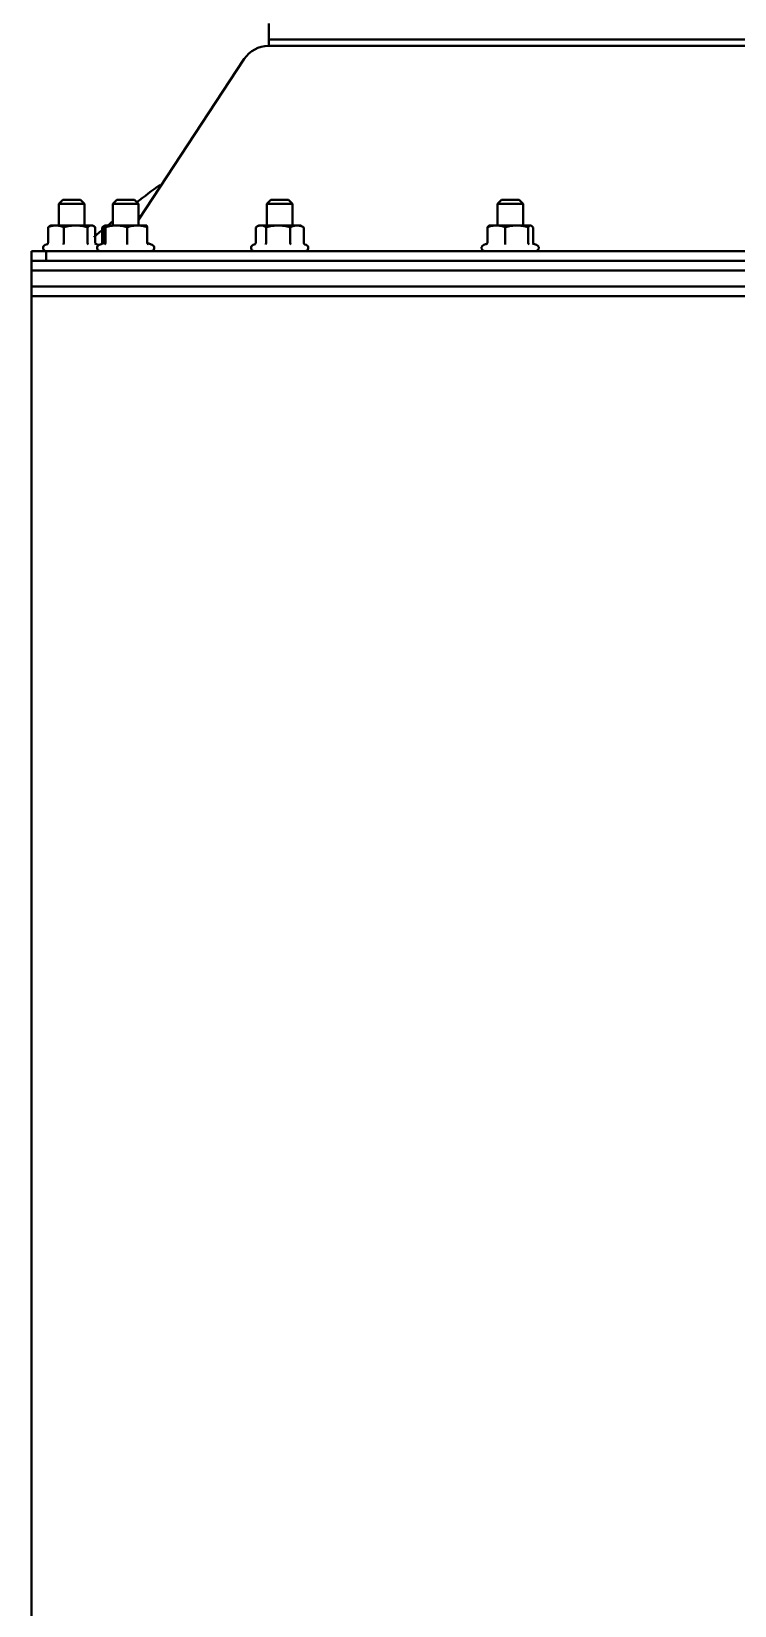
# Model space of a CAD drawing. Header units: millimetres. Extents: x 6781 to 13993, y -7973 to 4183.
# Drawn here: x 7222.8 to 7442, y -7723.7 to -7232.8 of the extents above; entities that cross this region are included whole.
import ezdxf

# ---------------------------------------------------------------- set-up
doc = ezdxf.new("R2010")
doc.units = ezdxf.units.MM
doc.header["$LTSCALE"] = 307.34
doc.header["$PDMODE"] = 3
doc.header["$PDSIZE"] = 8
doc.layers.get('0').update_dxf_attribs({"linetype": 'CONTINUOUS'})
doc.layers.get('Defpoints').update_dxf_attribs({"linetype": 'CONTINUOUS'})
doc.styles.get("Standard").update_dxf_attribs({"font": 'calibri.ttf'})
doc.dimstyles.get("Standard").update_dxf_attribs({"dimtxt": 35, "dimasz": 35, "dimexe": 1.5, "dimexo": 1, "dimtad": 1, "dimdsep": 46, "dimtxsty": 'Standard', "dimblk": '_FILLED', "dimblk1": '_FILLED', "dimblk2": '_FILLED', "dimcen": 0.09, "dimazin": 2, "dimtol": 1, "dimtp": 0.01, "dimtm": 0.01, "dimtfac": 1, "dimtofl": 0, "dimtmove": 0, "dimatfit": 3, "dimldrblk": '_FILLED', "dimfxl": 1, "dimtolj": 1, "dimarcsym": 0})

# ---------------------------------------------------------------- blocks, each defined once
blk = doc.blocks.new('_FILLED')
at = {"color": 0, "linetype": 'ByBlock'}
blk.add_solid([(0, 0), (-1, 0.214), (-1, -0.214)], dxfattribs=at)
blk = doc.blocks.new('*D1042')
at = {"color": 0, "linetype": 'Continuous', "lineweight": -2}
for p, q in [((7774.38, -7135.33), (6961.27, -7135.33)), ((6962.77, -7170.33), (6962.77, -7446.3)), ((6962.77, -7759.38), (6962.77, -7483.41)), ((7466.8, -7794.38), (6961.27, -7794.38))]:
    blk.add_line(p, q, dxfattribs=at)
at = {"layer": 'Defpoints', "color": 0}
for p in [(6962.77, -7135.33), (7775.38, -7135.33), (7467.8, -7794.38)]:
    blk.add_point(p, dxfattribs=at)
at = {"color": 0, "linetype": 'ByBlock', "lineweight": -2, "xscale": 35, "yscale": 35, "zscale": 35}
for p, rotation in [((6962.77, -7135.33), 90), ((6962.77, -7794.38), 270)]:
    blk.add_blockref('_FILLED', p, dxfattribs=dict(at, rotation=rotation))
at = {"color": 0, "lineweight": 30, "insert": (6962.77, -7464.85), "char_height": 35, "attachment_point": 5}
blk.add_mtext('\\A1;\\A1;BVNO-660', dxfattribs=at)

msp = doc.modelspace()

# ---------------------------------------------------------------- linework, layer by layer
at = {"color": 7, "linetype": 'Continuous', "lineweight": 30}
for p, q in [((7296.81696, -7237.32566), (7296.81696, -7230.32566)), ((7296.81696, -7235.32566), (7616.81696, -7235.32566)), ((7616.96017, -7237.32566), (7296.67374, -7237.32566)), ((7289.15092, -7241.38529), (7256.17764, -7291.59461)), ((7232.56696, -7285.32566), (7231.31696, -7286.57566)), ((7239.31696, -7286.57566), (7231.31696, -7286.57566)), ((7231.31696, -7286.57566), (7231.31696, -7293.32566)), ((7238.06696, -7285.32566), (7232.56696, -7285.32566)), ((7238.06696, -7285.32566), (7239.31696, -7286.57566)), ((7239.31696, -7286.57566), (7239.31696, -7293.32566)), ((7249.42764, -7285.32566), (7248.17764, -7286.57566)), ((7256.17764, -7286.57566), (7248.17764, -7286.57566)), ((7248.17764, -7286.57566), (7248.17764, -7293.32566)), ((7254.92764, -7285.32566), (7249.42764, -7285.32566)), ((7254.92764, -7285.32566), (7256.17764, -7286.57566)), ((7256.17764, -7286.57566), (7256.17764, -7293.32566)), ((7297.4428, -7285.32566), (7296.1928, -7286.57566)), ((7304.1928, -7286.57566), (7296.1928, -7286.57566)), ((7296.1928, -7286.57566), (7296.1928, -7293.32566)), ((7302.9428, -7285.32566), (7297.4428, -7285.32566)), ((7302.9428, -7285.32566), (7304.1928, -7286.57566)), ((7304.1928, -7286.57566), (7304.1928, -7293.32566)), ((7369.30257, -7285.32566), (7368.05257, -7286.57566)), ((7376.05257, -7286.57566), (7368.05257, -7286.57566)), ((7368.05257, -7286.57566), (7368.05257, -7293.32566)), ((7374.80257, -7285.32566), (7369.30257, -7285.32566)), ((7374.80257, -7285.32566), (7376.05257, -7286.57566)), ((7376.05257, -7286.57566), (7376.05257, -7293.32566)), ((7227.94613, -7298.71859), (7227.94613, -7293.90621)), ((7228.81695, -7293.32566), (7228.43714, -7293.54494)), ((7241.81695, -7293.32566), (7228.81695, -7293.32566)), ((7232.85763, -7298.71859), (7232.85763, -7293.90621)), ((7240.22844, -7298.71859), (7240.22844, -7293.90621)), ((7241.81695, -7293.32566), (7242.19676, -7293.54494)), ((7242.68777, -7298.71859), (7242.68777, -7293.90621)), ((7244.8261, -7298.71859), (7244.8261, -7293.90621)), ((7245.66629, -7293.3322), (7245.32851, -7293.52722)), ((7245.46811, -7298.71859), (7245.46811, -7293.90621)), ((7245.68889, -7293.32566), (7245.66636, -7293.33231)), ((7258.67763, -7293.32566), (7245.68889, -7293.32566)), ((7245.90967, -7298.71859), (7245.90967, -7293.90621)), ((7252.6192, -7298.71859), (7252.6192, -7293.90621)), ((7258.67763, -7293.32566), (7258.68891, -7293.33217)), ((7258.88716, -7298.71859), (7258.88716, -7293.90621)), ((7292.96869, -7293.74369), (7292.70671, -7293.90621)), ((7292.70671, -7298.71859), (7292.70671, -7293.90621)), ((7293.6928, -7293.32566), (7292.96869, -7293.74372)), ((7306.6928, -7293.32566), (7293.6928, -7293.32566)), ((7295.98194, -7298.71859), (7295.98194, -7293.90621)), ((7303.46803, -7298.71859), (7303.46803, -7293.90621)), ((7306.6928, -7293.32566), (7307.4169, -7293.74372)), ((7307.41691, -7293.74368), (7307.67889, -7293.90621)), ((7307.67889, -7298.71859), (7307.67889, -7293.90621)), ((7364.92961, -7298.71859), (7364.92961, -7293.90621)), ((7365.55257, -7293.32566), (7365.41639, -7293.40428)), ((7378.55257, -7293.32566), (7365.55257, -7293.32566)), ((7370.53987, -7298.71859), (7370.53987, -7293.90621)), ((7377.66284, -7298.71859), (7377.66284, -7293.90621)), ((7378.55257, -7293.32566), (7378.68875, -7293.40428)), ((7379.17554, -7298.71859), (7379.17554, -7293.90621)), ((7227.75042, -7299.11384), (7227.07058, -7299.36128)), ((7242.55451, -7298.99495), (7242.55511, -7298.99516)), ((7242.5552, -7298.99436), (7243.56332, -7299.36128)), ((7245.33635, -7298.84987), (7243.93126, -7299.36128)), ((7245.33647, -7298.85022), (7245.33776, -7298.84973)), ((7259.0188, -7298.85021), (7259.01752, -7298.84973)), ((7259.01892, -7298.84987), (7260.42401, -7299.36128)), ((7292.58371, -7299.12975), (7291.94643, -7299.36128)), ((7364.85224, -7298.98056), (7363.8062, -7299.36128)), ((7379.02548, -7298.89888), (7379.02837, -7298.89993)), ((7379.02864, -7298.89893), (7380.29894, -7299.36128)), ((7690.81696, -7301.32566), (7222.81696, -7301.32566)), ((7222.81696, -7312.32566), (7222.81696, -7301.32566)), ((7227.3132, -7301.32566), (7227.3132, -7304.32566)), ((7227.63711, -7299.19841), (7227.54711, -7299.23953)), ((7308.01553, -7299.20709), (7308.43917, -7299.36128)), ((7308.08415, -7299.23954), (7308.05597, -7299.22855)), ((7222.81696, -7304.32566), (7690.81696, -7304.32566)), ((7222.81696, -7307.32566), (7690.81696, -7307.32566)), ((7690.82467, -7312.32566), (7222.80924, -7312.32566)), ((7222.80924, -7312.32566), (7222.80924, -7315.32566)), ((7222.80924, -7315.32566), (7690.82467, -7315.32566)), ((7222.81696, -7776.27435), (7222.81696, -7315.32566))]:
    msp.add_line(p, q, dxfattribs=at)
for points in [[(7245.49646, -7298.74181), (7245.44417, -7298.79196), (7245.33776, -7298.84973)], [(7245.49729, -7298.74353), (7245.50222, -7298.73443), (7245.49646, -7298.74181)], [(7259.01752, -7298.84973), (7258.91111, -7298.79196), (7258.89387, -7298.77542)]]:
    msp.add_lwpolyline(points, dxfattribs=at)
for centre, radius, start, end in [((7296.67374, -7246.32566), 9, 90, 146.7064367), ((7456.95772, -7547.53602), 330, 126.0278307, 127.6022545), ((7456.95772, -7547.53602), 330, 129.2568527, 129.6822292), ((7456.95772, -7547.53602), 326, 127.8017701, 128.0414906), ((7227.32255, -7298.62504), 0.65398, 298.7559714, 311.1912703), ((7456.95772, -7547.53602), 330, 129.9472655, 130.5906263), ((7244.96205, -7298.71824), 0.50608, 353.4462, 359.9853506), ((7259.39382, -7298.71844), 0.50666, 180.0171127, 186.5133688), ((7259.42115, -7298.71494), 0.53422, 186.553838, 198.8007848), ((7227.41695, -7300.31293), 1.01272, 110, 256.6666667), ((7243.21695, -7300.31293), 1.01272, 270, 301.8133107), ((7244.27763, -7300.31293), 1.01272, 110, 270), ((7243.21695, -7300.31293), 1.01272, 58.3265532, 70), ((7260.07763, -7300.31293), 1.01272, 270, 70), ((7292.2928, -7300.31293), 1.01272, 110, 270), ((7308.31981, -7298.59354), 0.68764, 243.6210782, 247.4360516), ((7308.0928, -7300.31293), 1.01272, 270, 70), ((7364.15257, -7300.31293), 1.01272, 110, 270), ((7379.95257, -7300.31293), 1.01272, 270, 70)]:
    msp.add_arc(centre, radius, start, end, dxfattribs=at)
for points, knots in [([(7230.40188, -7293.32566), (7229.98488, -7293.32566), (7229.13682, -7293.44108), (7228.33846, -7293.73314), (7227.94613, -7293.90621)], [0, 0, 0, 0, 0.493017324, 1, 1, 1, 1]), ([(7227.94613, -7293.90621), (7227.98603, -7293.87107), (7228.14099, -7293.73955), (7228.30709, -7293.62029), (7228.43716, -7293.54531)], [0, 0, 0, 0, 0.261517946, 1, 1, 1, 1]), ([(7232.85763, -7293.90621), (7232.4653, -7293.73314), (7231.6669, -7293.44126), (7230.81888, -7293.32566), (7230.40188, -7293.32566)], [0, 0, 0, 0, 0.506977623, 1, 1, 1, 1]), ([(7236.54304, -7293.32566), (7235.91997, -7293.32566), (7234.67135, -7293.43707), (7233.45611, -7293.73029), (7232.85763, -7293.90621)], [0, 0, 0, 0, 0.499701303, 1, 1, 1, 1]), ([(7240.22844, -7293.90621), (7239.62996, -7293.73029), (7238.4147, -7293.43726), (7237.1661, -7293.32566), (7236.54304, -7293.32566)], [0, 0, 0, 0, 0.50029841, 1, 1, 1, 1]), ([(7241.45811, -7293.32566), (7241.24445, -7293.32566), (7240.7837, -7293.46082), (7240.41382, -7293.74289), (7240.22844, -7293.90621)], [0, 0, 0, 0, 0.463752091, 1, 1, 1, 1]), ([(7242.19674, -7293.54536), (7242.13731, -7293.51111), (7241.90822, -7293.39229), (7241.64795, -7293.32566), (7241.45811, -7293.32566)], [0, 0, 0, 0, 0.265419785, 1, 1, 1, 1]), ([(7242.68777, -7293.90621), (7242.64788, -7293.87107), (7242.49292, -7293.73956), (7242.32681, -7293.62033), (7242.19674, -7293.54536)], [0, 0, 0, 0, 0.261523602, 1, 1, 1, 1]), ([(7245.32852, -7293.52742), (7245.28538, -7293.5523), (7245.10739, -7293.66402), (7244.94423, -7293.79802), (7244.8261, -7293.90621)], [0, 0, 0, 0, 0.237148951, 1, 1, 1, 1]), ([(7245.61544, -7293.39451), (7245.59121, -7293.40289), (7245.49245, -7293.44011), (7245.39769, -7293.48752), (7245.32852, -7293.52742)], [0, 0, 0, 0, 0.243056211, 1, 1, 1, 1]), ([(7245.66636, -7293.33226), (7245.64354, -7293.3456), (7245.60438, -7293.40896), (7245.55887, -7293.52888), (7245.51167, -7293.70196), (7245.48298, -7293.83324), (7245.46811, -7293.90621)], [0, 0, 0, 0, 0.12909204, 0.342257836, 0.636175065, 1, 1, 1, 1]), ([(7245.90967, -7293.90621), (7245.89331, -7293.8259), (7245.86291, -7293.6839), (7245.80833, -7293.50007), (7245.76456, -7293.38328), (7245.71189, -7293.32566), (7245.68889, -7293.32566)], [0, 0, 0, 0, 0.386672176, 0.688312366, 0.891510524, 1, 1, 1, 1]), ([(7249.26444, -7293.32566), (7248.69686, -7293.32566), (7247.55655, -7293.43774), (7246.4529, -7293.73079), (7245.90967, -7293.90621)], [0, 0, 0, 0, 0.498563985, 1, 1, 1, 1]), ([(7252.6192, -7293.90621), (7252.07598, -7293.73079), (7250.97229, -7293.43793), (7249.83201, -7293.32566), (7249.26444, -7293.32566)], [0, 0, 0, 0, 0.501434908, 1, 1, 1, 1]), ([(7255.75318, -7293.32566), (7255.22263, -7293.32566), (7254.15445, -7293.4383), (7253.12546, -7293.73121), (7252.6192, -7293.90621)], [0, 0, 0, 0, 0.497606733, 1, 1, 1, 1]), ([(7258.88716, -7293.90621), (7258.3809, -7293.73121), (7257.35187, -7293.4385), (7256.28373, -7293.32566), (7255.75318, -7293.32566)], [0, 0, 0, 0, 0.502391474, 1, 1, 1, 1]), ([(7258.68891, -7293.33225), (7258.71172, -7293.34557), (7258.7509, -7293.40891), (7258.7964, -7293.52883), (7258.8436, -7293.70193), (7258.87228, -7293.83323), (7258.88716, -7293.90621)], [0, 0, 0, 0, 0.129028711, 0.342181461, 0.636143004, 1, 1, 1, 1]), ([(7294.34432, -7293.32566), (7294.11024, -7293.32566), (7293.62502, -7293.41022), (7293.18476, -7293.61928), (7292.96871, -7293.74384)], [0, 0, 0, 0, 0.484173926, 1, 1, 1, 1]), ([(7295.98194, -7293.90621), (7295.72782, -7293.73811), (7295.2125, -7293.45004), (7294.62512, -7293.32566), (7294.34432, -7293.32566)], [0, 0, 0, 0, 0.520401162, 1, 1, 1, 1]), ([(7299.72498, -7293.32566), (7299.09224, -7293.32566), (7297.8247, -7293.43697), (7296.59005, -7293.73021), (7295.98194, -7293.90621)], [0, 0, 0, 0, 0.4998705, 1, 1, 1, 1]), ([(7303.46803, -7293.90621), (7302.85992, -7293.73021), (7301.62523, -7293.43717), (7300.35772, -7293.32566), (7299.72498, -7293.32566)], [0, 0, 0, 0, 0.500129334, 1, 1, 1, 1]), ([(7305.57346, -7293.32566), (7305.21493, -7293.32566), (7304.47932, -7293.44361), (7303.80126, -7293.73475), (7303.46803, -7293.90621)], [0, 0, 0, 0, 0.488926921, 1, 1, 1, 1]), ([(7307.67889, -7293.90621), (7307.34566, -7293.73475), (7306.66755, -7293.4438), (7305.93198, -7293.32566), (7305.57346, -7293.32566)], [0, 0, 0, 0, 0.511065162, 1, 1, 1, 1]), ([(7367.73474, -7293.32566), (7367.25929, -7293.32566), (7366.29826, -7293.43996), (7365.38069, -7293.73201), (7364.92961, -7293.90621)], [0, 0, 0, 0, 0.495776851, 1, 1, 1, 1]), ([(7364.92961, -7293.90621), (7365.00318, -7293.80082), (7365.14633, -7293.61504), (7365.32487, -7293.45754), (7365.4164, -7293.40463)], [0, 0, 0, 0, 0.548684598, 1, 1, 1, 1]), ([(7370.53987, -7293.90621), (7370.08879, -7293.732), (7369.17125, -7293.43983), (7368.21019, -7293.32566), (7367.73474, -7293.32566)], [0, 0, 0, 0, 0.504225335, 1, 1, 1, 1]), ([(7374.10136, -7293.32566), (7373.49909, -7293.32566), (7372.2911, -7293.4373), (7371.11766, -7293.73046), (7370.53987, -7293.90621)], [0, 0, 0, 0, 0.49931044, 1, 1, 1, 1]), ([(7377.66284, -7293.90621), (7377.08506, -7293.73046), (7375.91158, -7293.43749), (7374.70362, -7293.32566), (7374.10136, -7293.32566)], [0, 0, 0, 0, 0.500688991, 1, 1, 1, 1]), ([(7378.41919, -7293.32566), (7378.28147, -7293.32566), (7378.06183, -7293.43983), (7377.83602, -7293.67222), (7377.72074, -7293.82328), (7377.66284, -7293.90621)], [0, 0, 0, 0, 0.421666305, 0.6903031, 1, 1, 1, 1]), ([(7378.68874, -7293.40463), (7378.66698, -7293.39205), (7378.58334, -7293.34887), (7378.48827, -7293.32566), (7378.41919, -7293.32566)], [0, 0, 0, 0, 0.266715574, 1, 1, 1, 1]), ([(7379.17554, -7293.90621), (7379.10196, -7293.80082), (7378.95881, -7293.61504), (7378.78027, -7293.45754), (7378.68874, -7293.40463)], [0, 0, 0, 0, 0.548684598, 1, 1, 1, 1]), ([(7227.94613, -7298.71859), (7227.94616, -7298.7942), (7227.9069, -7298.94661), (7227.8099, -7299.06747), (7227.75325, -7299.11718)], [0, 0, 0, 0, 0.500785193, 1, 1, 1, 1]), ([(7232.85762, -7298.71837), (7232.85764, -7298.82662), (7232.83774, -7299.00648), (7232.7735, -7299.1851), (7232.72449, -7299.23954)], [0, 0, 0, 0, 0.596379764, 1, 1, 1, 1]), ([(7240.49433, -7299.23954), (7240.41493, -7299.19538), (7240.27521, -7299.03359), (7240.22844, -7298.8292), (7240.22844, -7298.71859)], [0, 0, 0, 0, 0.450958758, 1, 1, 1, 1]), ([(7242.88083, -7299.11724), (7242.82415, -7299.06748), (7242.72708, -7298.94655), (7242.68773, -7298.79403), (7242.68776, -7298.71837)], [0, 0, 0, 0, 0.499185989, 1, 1, 1, 1]), ([(7244.8261, -7298.71859), (7244.82614, -7298.79105), (7244.79014, -7298.93696), (7244.7005, -7299.05494), (7244.64783, -7299.10426)], [0, 0, 0, 0, 0.500994281, 1, 1, 1, 1]), ([(7245.90967, -7298.71859), (7245.90969, -7298.83119), (7245.83963, -7299.05114), (7245.66507, -7299.19826), (7245.57036, -7299.23953)], [0, 0, 0, 0, 0.521491744, 1, 1, 1, 1]), ([(7252.61918, -7298.71837), (7252.61918, -7298.82585), (7252.6245, -7298.99956), (7252.63249, -7299.17389), (7252.6431, -7299.23954)], [0, 0, 0, 0, 0.61776213, 1, 1, 1, 1]), ([(7259.25038, -7299.23954), (7259.17526, -7299.20895), (7259.03351, -7299.11338), (7258.94268, -7298.96728), (7258.91544, -7298.88711)], [0, 0, 0, 0, 0.489219166, 1, 1, 1, 1]), ([(7292.70672, -7298.71837), (7292.70673, -7298.75246), (7292.69149, -7298.88771), (7292.61737, -7299.01227), (7292.54621, -7299.08405)], [0, 0, 0, 0, 0.252197508, 1, 1, 1, 1]), ([(7295.98194, -7298.71859), (7295.98193, -7298.77611), (7295.96227, -7298.9665), (7295.86792, -7299.16562), (7295.75398, -7299.23953)], [0, 0, 0, 0, 0.297479235, 1, 1, 1, 1]), ([(7303.46801, -7298.71837), (7303.46798, -7298.82729), (7303.49616, -7299.01341), (7303.58538, -7299.18953), (7303.64534, -7299.23954)], [0, 0, 0, 0, 0.58245558, 1, 1, 1, 1]), ([(7308.01429, -7299.20958), (7307.92184, -7299.16372), (7307.75457, -7299.02945), (7307.67884, -7298.82127), (7307.67889, -7298.71859)], [0, 0, 0, 0, 0.501254897, 1, 1, 1, 1]), ([(7370.53987, -7298.71859), (7370.53983, -7298.82629), (7370.52701, -7299.00147), (7370.4914, -7299.17918), (7370.45798, -7299.23953)], [0, 0, 0, 0, 0.60953856, 1, 1, 1, 1]), ([(7377.66282, -7298.71837), (7377.66276, -7298.83004), (7377.72166, -7299.04219), (7377.87936, -7299.19708), (7377.96657, -7299.23954)], [0, 0, 0, 0, 0.535157851, 1, 1, 1, 1])]:
    msp.add_open_spline(points, degree=3, knots=knots, dxfattribs=at)
for points in [[(7292.54621, -7299.08405), (7292.49565, -7299.13506), (7292.4355, -7299.17775), (7292.37116, -7299.20965)], [(7364.73674, -7299.123), (7364.68044, -7299.17268), (7364.61409, -7299.21266), (7364.54398, -7299.23954)], [(7364.85443, -7298.982), (7364.82302, -7299.03455), (7364.78265, -7299.0825), (7364.73674, -7299.123)], [(7364.92961, -7298.71837), (7364.92966, -7298.80975), (7364.90131, -7298.90356), (7364.85443, -7298.982)], [(7379.25102, -7298.98213), (7379.20407, -7298.90373), (7379.17548, -7298.80997), (7379.17554, -7298.71859)]]:
    msp.add_open_spline(points, degree=3, dxfattribs=at)

# ---------------------------------------------------------------- dimensions: what is measured, and where the dimension line sits
at = {"linetype": 'Continuous', "lineweight": 30}
dim = msp.add_linear_dim(base=(6962.7739, -7135.32566), p1=(7467.80412, -7794.37696), p2=(7775.38318, -7135.32566), angle=90, text='\\A1;BVNO-660', dimstyle='Standard', override={"dimtad": 0, "dimtih": 1, "dimtoh": 1, "dimdec": 4, "dimzin": 0, "dimtxsty": 'Standard', "dimcen": 53.46, "dimadec": 0, "dimazin": 0, "dimtdec": 4, "dimtzin": 0}, dxfattribs=at)
dim.commit()
dim.dimension.update_dxf_attribs({"geometry": '*D1042', "text_midpoint": (6962.7739, -7464.85131), "dimtype": 160})

doc.saveas('drawing.dxf')
